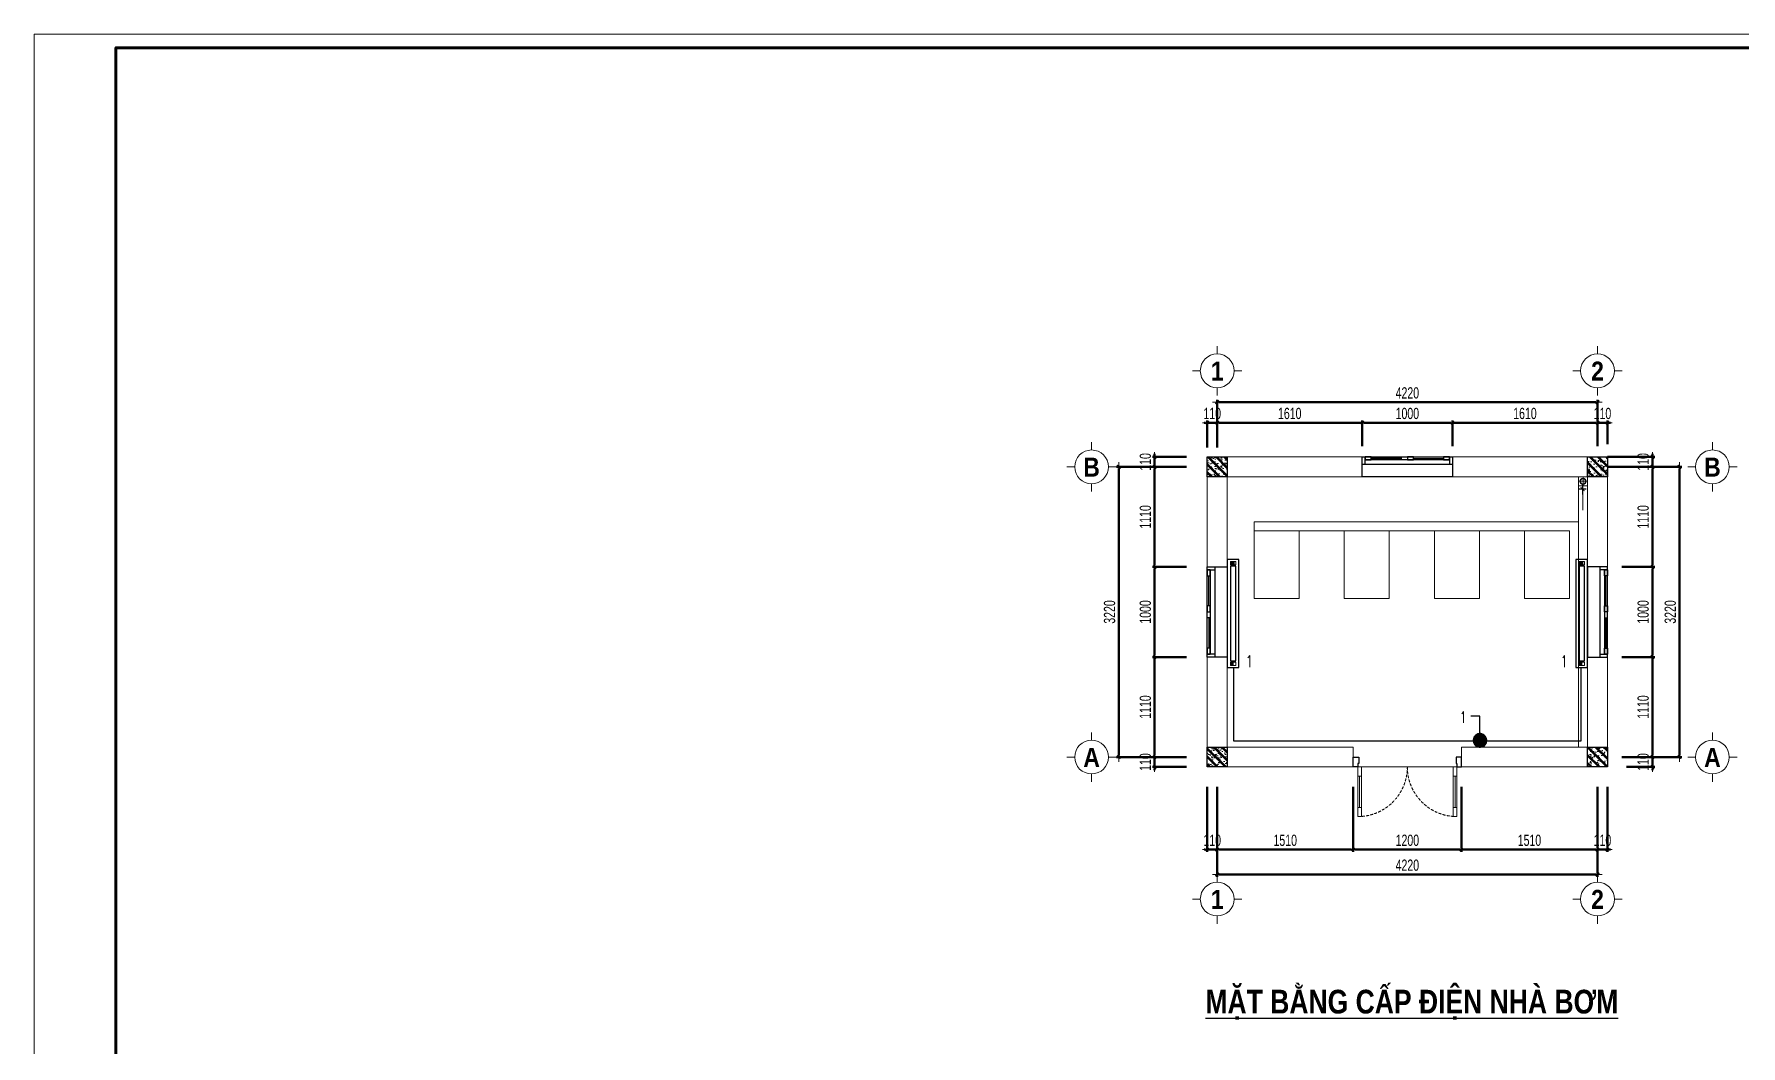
# Model space of a CAD drawing. Header units: millimetres. Extents: x 54880 to 178058, y 52937 to 130733.
# Drawn here: x 146309 to 165248, y 64162 to 75388 of the extents above; entities that cross this region are included whole.
import ezdxf
from ezdxf.enums import TextEntityAlignment as Align

# ---------------------------------------------------------------- set-up
doc = ezdxf.new("R2010")
doc.units = ezdxf.units.MM
doc.header["$LTSCALE"] = 250
doc.header["$MEASUREMENT"] = 0
doc.header["$PDMODE"] = 32
doc.linetypes.add('HIDDEN2', pattern=[0.1875, 0.125, -0.0625])
doc.layers.get('Defpoints').update_dxf_attribs({"color": 1})
for name, color, linetype in [('(KT.DIM)', 8, 'Continuous'), ('(KT.KLPHU1)', 5, 'Continuous'), ('2', 2, 'Continuous'), ('4', 2, 'Continuous'), ('DIM', 7, 'Continuous')]:
    doc.layers.add(name, color=color, linetype=linetype)
for name, color, linetype, lineweight in [('03', 252, 'Continuous', 30), ('cat1', 30, 'Continuous', 50), ('EG Text2', 7, 'Continuous', 20), ('Khungten_LCDI', 7, 'Continuous', 5), ('KICHTHUOC', 8, 'Continuous', 20), ('LC Dim', 8, 'Continuous', 18), ('LC Hatch', 252, 'Continuous', 9), ('LC ISO', 153, 'Continuous', 13), ('LC Net dam 1', 30, 'Continuous', 30), ('LC Net manh', 239, 'Continuous', 5), ('LC Net thay', 7, 'Continuous', 25), ('LC Text1', 3, 'Continuous', 20), ('LC Text2', 7, 'Continuous', 25), ('NET DIEN', 220, 'Continuous', 40), ('NETTHEP', 1, 'Continuous', 40), ('noithat', 125, 'Continuous', 9), ('thay', 9, 'Continuous', 20), ('thay1', 63, 'Continuous', 20)]:
    doc.layers.add(name, color=color, linetype=linetype, lineweight=lineweight)
doc.styles.add('HOATBIF', font='hoatbif.shx', dxfattribs={"width": 0.7})
doc.styles.add('Khungten', font='', dxfattribs={"width": 0.9, "height": 5000})
doc.styles.add('LC 1', font='')
doc.styles.add('LC 3', font='vnsimli.shx', dxfattribs={"width": 0.75})
doc.styles.add('LC3', font='', dxfattribs={"width": 0.8})
doc.styles.add('T1', font='Vnsimli.shx', dxfattribs={"width": 0.8})
doc.styles.add('Title', font='', dxfattribs={"width": 0.8})
doc.styles.get('Khungten').set_extended_font_data('.VnAvantH')
doc.styles.get('LC 1').set_extended_font_data('.VnAvantH', bold=True)
doc.styles.get('LC3').set_extended_font_data('.VnArialH', bold=True)
doc.styles.get('Title').set_extended_font_data('.VnBlackH')
doc.dimstyles.new('1-100(1-50)', dxfattribs={"dimscale": 50, "dimtxt": 2.5, "dimasz": 0.35, "dimexe": 0.5, "dimexo": 0, "dimgap": 0.8, "dimtad": 1, "dimdec": 0, "dimzin": 0, "dimdsep": 46, "dimtxsty": 'HOATBIF', "dimblk1": 'DOT', "dimblk2": 'DOT', "dimsah": 1, "dimcen": -1, "dimdle": 1, "dimclrd": 256, "dimclre": 256, "dimclrt": 4, "dimadec": 3, "dimazin": 2, "dimtfac": 0.333333, "dimtdec": 0, "dimtix": 1, "dimtmove": 2, "dimatfit": 3, "dimldrblk": 'DOT', "dimfxl": 1, "dimtvp": 0.833333, "dimtolj": 1, "dimtzin": 0, "dimarcsym": 0})
doc.dimstyles.new('D1- 50', dxfattribs={"dimscale": 50, "dimtxt": 2.5, "dimasz": 0.8, "dimexe": 0.18, "dimexo": 0, "dimgap": 1, "dimtad": 1, "dimdec": 0, "dimzin": 0, "dimdsep": 46, "dimtxsty": 'T1', "dimblk": 'LTT1', "dimcen": 100, "dimdle": 1.5, "dimclrd": 256, "dimclre": 256, "dimclrt": 7, "dimadec": 0, "dimazin": 0, "dimtfac": 1, "dimtdec": 0, "dimtix": 1, "dimtmove": 2, "dimatfit": 3, "dimldrblk": 'LTT1', "dimfxl": 1, "dimtolj": 1, "dimtzin": 0, "dimlwd": -1, "dimlwe": -1, "dimarcsym": 0})

# ---------------------------------------------------------------- blocks, each defined once
blk = doc.blocks.new('TIEUDE1')
at = {"layer": 'LC Text2', "color": 7, "style": 'LC 1'}
blk.add_attdef('TIªU§Ò', text='', height=5, dxfattribs=at).set_placement((0, 0), align=Align.BOTTOM_CENTER)
blk.add_attdef('TL', text='', height=3, dxfattribs=at).set_placement((0, -2), align=Align.TOP_CENTER)
blk = doc.blocks.new('lcdi fix A2')
at = {"layer": 'Defpoints', "lineweight": 0}
blk.add_lwpolyline([(0, -210), (0, 210), (593.94, 210), (593.94, -210)], close=True, dxfattribs=at)
at = {"layer": 'Khungten_LCDI', "color": 5, "lineweight": 60}
blk.add_lwpolyline([(16.97, -207.17), (16.97, 207.17), (591.11, 207.17), (591.11, -207.17)], close=True, dxfattribs=at)
at = {"color": 7, "style": 'Khungten', "width": 0.8}
for tag, p in [('REVISION', (580.1, -168.13)), ('NGAYHT', (580.57, -176.77))]:
    blk.add_attdef(tag, text='', height=2, dxfattribs=at).set_placement(p, align=Align.CENTER)
at = {"layer": 'LC Text1', "style": 'Title', "width": 1.485915}
for tag, p, p2 in [('TENBANVE1', (554.24, -149.53), (588.5, -149.53)), ('TENBANVE2', (554.24, -156.3), (588.5, -156.3))]:
    blk.add_attdef(tag, text='', height=2.5, dxfattribs=at).set_placement(p, p2, align=Align.FIT)
at = {"layer": 'LC Text1', "style": 'Title', "width": 0.7}
blk.add_attdef('SOBANVE', text='', height=2.5, dxfattribs=at).set_placement((580.73, -199.63), align=Align.CENTER)
blk = doc.blocks.new('*U197')
for p, q in [((-450, 1110), (-450, 1150)), ((-100, 1110), (-100, 1150)), ((-100, 1130), (-450, 1130)), ((-450, 90), (-450, 50)), ((-100, 70), (-450, 70)), ((-100, 90), (-100, 50))]:
    blk.add_line(p, q)
for points in [[(0, 1150), (0, 1110), (-550, 1110), (-550, 1150)], [(0, 50), (0, 90), (-550, 90), (-550, 50)]]:
    blk.add_lwpolyline(points, close=True)
at = {"linetype": 'HIDDEN2'}
for centre, start, end in [((0, 1150), 180, 270), ((0, 50), 90, 180)]:
    blk.add_arc(centre, 550, start, end, dxfattribs=at)
at = {"layer": '03'}
for points in [[(110, 1200), (110, 1140), (40, 1140), (40, 1150), (0, 1150), (0, 1200)], [(110, 0), (110, 60), (40, 60), (40, 50), (0, 50), (0, 0)]]:
    blk.add_lwpolyline(points, close=True, dxfattribs=at)
blk = doc.blocks.new('DOT')
at = {"layer": 'LC Dim'}
blk.add_line((-3, 0), (3, 0), dxfattribs=at)
at = {"layer": 'LC Dim', "color": 4}
blk.add_line((-1, -1), (1, 1), dxfattribs=at)
blk.add_lwpolyline([(0.5, 1), (-1, -0.5), (-0.5, -1), (1, 0.5)], close=True, dxfattribs=at)
blk = doc.blocks.new('*D419')
at = {"layer": 'Defpoints', "color": 0, "transparency": 16777216}
for p in [(149606, 69700), (149716, 69700), (149716, 69003)]:
    blk.add_point(p, dxfattribs=at)
at = {"layer": 'LC Dim', "lineweight": -2, "transparency": 16777216}
for p, q in [((149606, 69700), (149606, 68978)), ((149716, 69700), (149716, 68978)), ((149588, 69003), (149571, 69003)), ((149606, 69003), (149716, 69003)), ((149733, 69003), (149751, 69003))]:
    blk.add_line(p, q, dxfattribs=at)
at = {"layer": 'LC Dim', "lineweight": -2, "transparency": 16777216, "xscale": 17.5, "yscale": 17.5, "zscale": 17.5}
blk.add_blockref('DOT', (149606, 69003), dxfattribs=at)
at = {"layer": 'LC Dim', "lineweight": -2, "transparency": 16777216, "xscale": 17.5, "yscale": 17.5, "zscale": 17.5, "rotation": 180}
blk.add_blockref('DOT', (149716, 69003), dxfattribs=at)
at = {"layer": 'LC Dim', "color": 4, "transparency": 16777216, "insert": (149661, 69106), "char_height": 125, "attachment_point": 5, "style": 'HOATBIF'}
blk.add_mtext('\\A1;110', dxfattribs=at)
blk = doc.blocks.new('_Dot')
at = {"color": 0, "linetype": 'ByBlock', "lineweight": -2}
blk.add_line((-0.5, 0), (-1, 0), dxfattribs=at)
at = {"color": 0, "linetype": 'ByBlock', "const_width": 0.5}
blk.add_lwpolyline([(-0.25, 0, 1), (0.25, 0, 1)], format="xyb", close=True, dxfattribs=at)
blk = doc.blocks.new('*D420')
at = {"layer": 'Defpoints', "color": 0, "transparency": 16777216}
for p in [(149716, 69700), (151226, 69700), (151226, 69003)]:
    blk.add_point(p, dxfattribs=at)
at = {"layer": 'LC Dim', "lineweight": -2, "transparency": 16777216}
for p, q in [((149716, 69700), (149716, 68978)), ((151226, 69700), (151226, 68978)), ((149733, 69003), (151208, 69003))]:
    blk.add_line(p, q, dxfattribs=at)
at = {"layer": 'LC Dim', "lineweight": -2, "transparency": 16777216, "xscale": 17.5, "yscale": 17.5, "zscale": 17.5, "rotation": 180}
blk.add_blockref('DOT', (149716, 69003), dxfattribs=at)
at = {"layer": 'LC Dim', "lineweight": -2, "transparency": 16777216, "xscale": 17.5, "yscale": 17.5, "zscale": 17.5}
blk.add_blockref('DOT', (151226, 69003), dxfattribs=at)
at = {"layer": 'LC Dim', "color": 4, "transparency": 16777216, "insert": (150471, 69106), "char_height": 125, "attachment_point": 5, "style": 'HOATBIF'}
blk.add_mtext('\\A1;1510', dxfattribs=at)
blk = doc.blocks.new('*D421')
at = {"layer": 'Defpoints', "color": 0, "transparency": 16777216}
for p in [(151226, 69700), (152426, 69700), (152426, 69003)]:
    blk.add_point(p, dxfattribs=at)
at = {"layer": 'LC Dim', "lineweight": -2, "transparency": 16777216}
for p, q in [((151226, 69700), (151226, 68978)), ((152426, 69700), (152426, 68978)), ((151243, 69003), (152408, 69003))]:
    blk.add_line(p, q, dxfattribs=at)
at = {"layer": 'LC Dim', "lineweight": -2, "transparency": 16777216, "xscale": 17.5, "yscale": 17.5, "zscale": 17.5, "rotation": 180}
blk.add_blockref('DOT', (151226, 69003), dxfattribs=at)
at = {"layer": 'LC Dim', "lineweight": -2, "transparency": 16777216, "xscale": 17.5, "yscale": 17.5, "zscale": 17.5}
blk.add_blockref('DOT', (152426, 69003), dxfattribs=at)
at = {"layer": 'LC Dim', "color": 4, "transparency": 16777216, "insert": (151826, 69106), "char_height": 125, "attachment_point": 5, "style": 'HOATBIF'}
blk.add_mtext('\\A1;1200', dxfattribs=at)
blk = doc.blocks.new('*D422')
at = {"layer": 'Defpoints', "color": 0, "transparency": 16777216}
for p in [(152426, 69700), (153936, 69700), (153936, 69003)]:
    blk.add_point(p, dxfattribs=at)
at = {"layer": 'LC Dim', "lineweight": -2, "transparency": 16777216}
for p, q in [((152426, 69700), (152426, 68978)), ((153936, 69700), (153936, 68978)), ((152443, 69003), (153918, 69003))]:
    blk.add_line(p, q, dxfattribs=at)
at = {"layer": 'LC Dim', "lineweight": -2, "transparency": 16777216, "xscale": 17.5, "yscale": 17.5, "zscale": 17.5, "rotation": 180}
blk.add_blockref('DOT', (152426, 69003), dxfattribs=at)
at = {"layer": 'LC Dim', "lineweight": -2, "transparency": 16777216, "xscale": 17.5, "yscale": 17.5, "zscale": 17.5}
blk.add_blockref('DOT', (153936, 69003), dxfattribs=at)
at = {"layer": 'LC Dim', "color": 4, "transparency": 16777216, "insert": (153181, 69106), "char_height": 125, "attachment_point": 5, "style": 'HOATBIF'}
blk.add_mtext('\\A1;1510', dxfattribs=at)
blk = doc.blocks.new('*D423')
at = {"layer": 'Defpoints', "color": 0, "transparency": 16777216}
for p in [(153936, 69700), (154046, 69700), (154046, 69003)]:
    blk.add_point(p, dxfattribs=at)
at = {"layer": 'LC Dim', "lineweight": -2, "transparency": 16777216}
for p, q in [((153936, 69700), (153936, 68978)), ((154046, 69700), (154046, 68978)), ((153918, 69003), (153901, 69003)), ((153936, 69003), (154046, 69003)), ((154063, 69003), (154081, 69003))]:
    blk.add_line(p, q, dxfattribs=at)
at = {"layer": 'LC Dim', "lineweight": -2, "transparency": 16777216, "xscale": 17.5, "yscale": 17.5, "zscale": 17.5}
blk.add_blockref('DOT', (153936, 69003), dxfattribs=at)
at = {"layer": 'LC Dim', "lineweight": -2, "transparency": 16777216, "xscale": 17.5, "yscale": 17.5, "zscale": 17.5, "rotation": 180}
blk.add_blockref('DOT', (154046, 69003), dxfattribs=at)
at = {"layer": 'LC Dim', "color": 4, "transparency": 16777216, "insert": (153991, 69106), "char_height": 125, "attachment_point": 5, "style": 'HOATBIF'}
blk.add_mtext('\\A1;110', dxfattribs=at)
blk = doc.blocks.new('*D424')
at = {"layer": 'Defpoints', "color": 0, "transparency": 16777216}
for p in [(149716, 69700), (153936, 69700), (153936, 68727)]:
    blk.add_point(p, dxfattribs=at)
at = {"layer": 'LC Dim', "lineweight": -2, "transparency": 16777216}
for p, q in [((149716, 69700), (149716, 68702)), ((153936, 69700), (153936, 68702)), ((149733, 68727), (153918, 68727))]:
    blk.add_line(p, q, dxfattribs=at)
at = {"layer": 'LC Dim', "lineweight": -2, "transparency": 16777216, "xscale": 17.5, "yscale": 17.5, "zscale": 17.5, "rotation": 180}
blk.add_blockref('DOT', (149716, 68727), dxfattribs=at)
at = {"layer": 'LC Dim', "lineweight": -2, "transparency": 16777216, "xscale": 17.5, "yscale": 17.5, "zscale": 17.5}
blk.add_blockref('DOT', (153936, 68727), dxfattribs=at)
at = {"layer": 'LC Dim', "color": 4, "transparency": 16777216, "insert": (151826, 68830), "char_height": 125, "attachment_point": 5, "style": 'HOATBIF'}
blk.add_mtext('\\A1;4220', dxfattribs=at)
blk = doc.blocks.new('*D425')
at = {"layer": 'Defpoints', "color": 0, "transparency": 16777216}
for p in [(151326, 73740), (149716, 73480), (151326, 73480)]:
    blk.add_point(p, dxfattribs=at)
at = {"layer": 'LC Dim', "lineweight": -2, "transparency": 16777216}
for p, q in [((149716, 73480), (149716, 73765)), ((149733, 73740), (151308, 73740)), ((151326, 73480), (151326, 73765))]:
    blk.add_line(p, q, dxfattribs=at)
at = {"layer": 'LC Dim', "lineweight": -2, "transparency": 16777216, "xscale": 17.5, "yscale": 17.5, "zscale": 17.5, "rotation": 180}
blk.add_blockref('DOT', (149716, 73740), dxfattribs=at)
at = {"layer": 'LC Dim', "lineweight": -2, "transparency": 16777216, "xscale": 17.5, "yscale": 17.5, "zscale": 17.5}
blk.add_blockref('DOT', (151326, 73740), dxfattribs=at)
at = {"layer": 'LC Dim', "color": 4, "transparency": 16777216, "insert": (150521, 73842), "char_height": 125, "attachment_point": 5, "style": 'HOATBIF'}
blk.add_mtext('\\A1;1610', dxfattribs=at)
blk = doc.blocks.new('*D426')
at = {"layer": 'Defpoints', "color": 0, "transparency": 16777216}
for p in [(152326, 73740), (151326, 73480), (152326, 73480)]:
    blk.add_point(p, dxfattribs=at)
at = {"layer": 'LC Dim', "lineweight": -2, "transparency": 16777216}
for p, q in [((151326, 73480), (151326, 73765)), ((151343, 73740), (152308, 73740)), ((152326, 73480), (152326, 73765))]:
    blk.add_line(p, q, dxfattribs=at)
at = {"layer": 'LC Dim', "lineweight": -2, "transparency": 16777216, "xscale": 17.5, "yscale": 17.5, "zscale": 17.5, "rotation": 180}
blk.add_blockref('DOT', (151326, 73740), dxfattribs=at)
at = {"layer": 'LC Dim', "lineweight": -2, "transparency": 16777216, "xscale": 17.5, "yscale": 17.5, "zscale": 17.5}
blk.add_blockref('DOT', (152326, 73740), dxfattribs=at)
at = {"layer": 'LC Dim', "color": 4, "transparency": 16777216, "insert": (151826, 73842), "char_height": 125, "attachment_point": 5, "style": 'HOATBIF'}
blk.add_mtext('\\A1;1000', dxfattribs=at)
blk = doc.blocks.new('*D427')
at = {"layer": 'Defpoints', "color": 0, "transparency": 16777216}
for p in [(153936, 73740), (152326, 73480), (153936, 73480)]:
    blk.add_point(p, dxfattribs=at)
at = {"layer": 'LC Dim', "lineweight": -2, "transparency": 16777216}
for p, q in [((152326, 73480), (152326, 73765)), ((152343, 73740), (153918, 73740)), ((153936, 73480), (153936, 73765))]:
    blk.add_line(p, q, dxfattribs=at)
at = {"layer": 'LC Dim', "lineweight": -2, "transparency": 16777216, "xscale": 17.5, "yscale": 17.5, "zscale": 17.5, "rotation": 180}
blk.add_blockref('DOT', (152326, 73740), dxfattribs=at)
at = {"layer": 'LC Dim', "lineweight": -2, "transparency": 16777216, "xscale": 17.5, "yscale": 17.5, "zscale": 17.5}
blk.add_blockref('DOT', (153936, 73740), dxfattribs=at)
at = {"layer": 'LC Dim', "color": 4, "transparency": 16777216, "insert": (153131, 73842), "char_height": 125, "attachment_point": 5, "style": 'HOATBIF'}
blk.add_mtext('\\A1;1610', dxfattribs=at)
blk = doc.blocks.new('*D428')
at = {"layer": 'Defpoints', "color": 0, "transparency": 16777216}
for p in [(149374, 73360), (149022, 73250), (149374, 73250)]:
    blk.add_point(p, dxfattribs=at)
at = {"layer": 'LC Dim', "lineweight": -2, "transparency": 16777216}
for p, q in [((149374, 73360), (148997, 73360)), ((149022, 73378), (149022, 73395)), ((149022, 73360), (149022, 73250)), ((149374, 73250), (148997, 73250)), ((149022, 73233), (149022, 73215))]:
    blk.add_line(p, q, dxfattribs=at)
at = {"layer": 'LC Dim', "lineweight": -2, "transparency": 16777216, "xscale": 17.5, "yscale": 17.5, "zscale": 17.5}
for p, rotation in [((149022, 73360), 270), ((149022, 73250), 90)]:
    blk.add_blockref('DOT', p, dxfattribs=dict(at, rotation=rotation))
at = {"layer": 'LC Dim', "color": 4, "transparency": 16777216, "insert": (148919, 73305), "char_height": 125, "attachment_point": 5, "rotation": 90, "style": 'HOATBIF'}
blk.add_mtext('\\A1;110', dxfattribs=at)
blk = doc.blocks.new('*D429')
at = {"layer": 'Defpoints', "color": 0, "transparency": 16777216}
for p in [(149374, 73250), (149022, 72140), (149374, 72140)]:
    blk.add_point(p, dxfattribs=at)
at = {"layer": 'LC Dim', "lineweight": -2, "transparency": 16777216}
for p, q in [((149374, 73250), (148997, 73250)), ((149022, 73233), (149022, 72158)), ((149374, 72140), (148997, 72140))]:
    blk.add_line(p, q, dxfattribs=at)
at = {"layer": 'LC Dim', "lineweight": -2, "transparency": 16777216, "xscale": 17.5, "yscale": 17.5, "zscale": 17.5}
for p, rotation in [((149022, 73250), 90), ((149022, 72140), 270)]:
    blk.add_blockref('DOT', p, dxfattribs=dict(at, rotation=rotation))
at = {"layer": 'LC Dim', "color": 4, "transparency": 16777216, "insert": (148919, 72695), "char_height": 125, "attachment_point": 5, "rotation": 90, "style": 'HOATBIF'}
blk.add_mtext('\\A1;1110', dxfattribs=at)
blk = doc.blocks.new('*D430')
at = {"layer": 'Defpoints', "color": 0, "transparency": 16777216}
for p in [(149374, 72140), (149022, 71140), (149374, 71140)]:
    blk.add_point(p, dxfattribs=at)
at = {"layer": 'LC Dim', "lineweight": -2, "transparency": 16777216}
for p, q in [((149374, 72140), (148997, 72140)), ((149022, 72123), (149022, 71158)), ((149374, 71140), (148997, 71140))]:
    blk.add_line(p, q, dxfattribs=at)
at = {"layer": 'LC Dim', "lineweight": -2, "transparency": 16777216, "xscale": 17.5, "yscale": 17.5, "zscale": 17.5}
for p, rotation in [((149022, 72140), 90), ((149022, 71140), 270)]:
    blk.add_blockref('DOT', p, dxfattribs=dict(at, rotation=rotation))
at = {"layer": 'LC Dim', "color": 4, "transparency": 16777216, "insert": (148919, 71640), "char_height": 125, "attachment_point": 5, "rotation": 90, "style": 'HOATBIF'}
blk.add_mtext('\\A1;1000', dxfattribs=at)
blk = doc.blocks.new('*D431')
at = {"layer": 'Defpoints', "color": 0, "transparency": 16777216}
for p in [(149374, 71140), (149022, 70030), (149374, 70030)]:
    blk.add_point(p, dxfattribs=at)
at = {"layer": 'LC Dim', "lineweight": -2, "transparency": 16777216}
for p, q in [((149374, 71140), (148997, 71140)), ((149022, 71123), (149022, 70048)), ((149374, 70030), (148997, 70030))]:
    blk.add_line(p, q, dxfattribs=at)
at = {"layer": 'LC Dim', "lineweight": -2, "transparency": 16777216, "xscale": 17.5, "yscale": 17.5, "zscale": 17.5}
for p, rotation in [((149022, 71140), 90), ((149022, 70030), 270)]:
    blk.add_blockref('DOT', p, dxfattribs=dict(at, rotation=rotation))
at = {"layer": 'LC Dim', "color": 4, "transparency": 16777216, "insert": (148919, 70585), "char_height": 125, "attachment_point": 5, "rotation": 90, "style": 'HOATBIF'}
blk.add_mtext('\\A1;1110', dxfattribs=at)
blk = doc.blocks.new('*D432')
at = {"layer": 'Defpoints', "color": 0, "transparency": 16777216}
for p in [(149022, 69920), (149374, 70030), (149374, 69920)]:
    blk.add_point(p, dxfattribs=at)
at = {"layer": 'LC Dim', "lineweight": -2, "transparency": 16777216}
for p, q in [((149374, 70030), (148997, 70030)), ((149374, 69920), (148997, 69920)), ((149022, 70048), (149022, 70065)), ((149022, 70030), (149022, 69920)), ((149022, 69903), (149022, 69885))]:
    blk.add_line(p, q, dxfattribs=at)
at = {"layer": 'LC Dim', "lineweight": -2, "transparency": 16777216, "xscale": 17.5, "yscale": 17.5, "zscale": 17.5}
for p, rotation in [((149022, 70030), 270), ((149022, 69920), 90)]:
    blk.add_blockref('DOT', p, dxfattribs=dict(at, rotation=rotation))
at = {"layer": 'LC Dim', "color": 4, "transparency": 16777216, "insert": (148919, 69975), "char_height": 125, "attachment_point": 5, "rotation": 90, "style": 'HOATBIF'}
blk.add_mtext('\\A1;110', dxfattribs=at)
blk = doc.blocks.new('*D433')
at = {"layer": 'Defpoints', "color": 0, "transparency": 16777216}
for p in [(148624, 73250), (149374, 73250), (149374, 70030)]:
    blk.add_point(p, dxfattribs=at)
at = {"layer": 'LC Dim', "lineweight": -2, "transparency": 16777216}
for p, q in [((149374, 73250), (148599, 73250)), ((148624, 70048), (148624, 73233)), ((149374, 70030), (148599, 70030))]:
    blk.add_line(p, q, dxfattribs=at)
at = {"layer": 'LC Dim', "lineweight": -2, "transparency": 16777216, "xscale": 17.5, "yscale": 17.5, "zscale": 17.5}
for p, rotation in [((148624, 73250), 90), ((148624, 70030), 270)]:
    blk.add_blockref('DOT', p, dxfattribs=dict(at, rotation=rotation))
at = {"layer": 'LC Dim', "color": 4, "transparency": 16777216, "insert": (148522, 71640), "char_height": 125, "attachment_point": 5, "rotation": 90, "style": 'HOATBIF'}
blk.add_mtext('\\A1;3220', dxfattribs=at)
blk = doc.blocks.new('*D434')
at = {"layer": 'Defpoints', "color": 0, "transparency": 16777216}
for p in [(154206, 73250), (154206, 72140), (154546, 72140)]:
    blk.add_point(p, dxfattribs=at)
at = {"layer": 'LC Dim', "lineweight": -2, "transparency": 16777216}
for p, q in [((154206, 73250), (154571, 73250)), ((154546, 73233), (154546, 72158)), ((154206, 72140), (154571, 72140))]:
    blk.add_line(p, q, dxfattribs=at)
at = {"layer": 'LC Dim', "lineweight": -2, "transparency": 16777216, "xscale": 17.5, "yscale": 17.5, "zscale": 17.5}
for p, rotation in [((154546, 73250), 90), ((154546, 72140), 270)]:
    blk.add_blockref('DOT', p, dxfattribs=dict(at, rotation=rotation))
at = {"layer": 'LC Dim', "color": 4, "transparency": 16777216, "insert": (154443, 72695), "char_height": 125, "attachment_point": 5, "rotation": 90, "style": 'HOATBIF'}
blk.add_mtext('\\A1;1110', dxfattribs=at)
blk = doc.blocks.new('*D435')
at = {"layer": 'Defpoints', "color": 0, "transparency": 16777216}
for p in [(154206, 72140), (154206, 71140), (154546, 71140)]:
    blk.add_point(p, dxfattribs=at)
at = {"layer": 'LC Dim', "lineweight": -2, "transparency": 16777216}
for p, q in [((154206, 72140), (154571, 72140)), ((154546, 72123), (154546, 71158)), ((154206, 71140), (154571, 71140))]:
    blk.add_line(p, q, dxfattribs=at)
at = {"layer": 'LC Dim', "lineweight": -2, "transparency": 16777216, "xscale": 17.5, "yscale": 17.5, "zscale": 17.5}
for p, rotation in [((154546, 72140), 90), ((154546, 71140), 270)]:
    blk.add_blockref('DOT', p, dxfattribs=dict(at, rotation=rotation))
at = {"layer": 'LC Dim', "color": 4, "transparency": 16777216, "insert": (154443, 71640), "char_height": 125, "attachment_point": 5, "rotation": 90, "style": 'HOATBIF'}
blk.add_mtext('\\A1;1000', dxfattribs=at)
blk = doc.blocks.new('*D436')
at = {"layer": 'Defpoints', "color": 0, "transparency": 16777216}
for p in [(154206, 71140), (154206, 70030), (154546, 70030)]:
    blk.add_point(p, dxfattribs=at)
at = {"layer": 'LC Dim', "lineweight": -2, "transparency": 16777216}
for p, q in [((154206, 71140), (154571, 71140)), ((154546, 71123), (154546, 70048)), ((154206, 70030), (154571, 70030))]:
    blk.add_line(p, q, dxfattribs=at)
at = {"layer": 'LC Dim', "lineweight": -2, "transparency": 16777216, "xscale": 17.5, "yscale": 17.5, "zscale": 17.5}
for p, rotation in [((154546, 71140), 90), ((154546, 70030), 270)]:
    blk.add_blockref('DOT', p, dxfattribs=dict(at, rotation=rotation))
at = {"layer": 'LC Dim', "color": 4, "transparency": 16777216, "insert": (154443, 70585), "char_height": 125, "attachment_point": 5, "rotation": 90, "style": 'HOATBIF'}
blk.add_mtext('\\A1;1110', dxfattribs=at)
blk = doc.blocks.new('TTRUC')
at = {"layer": 'LC ISO'}
for p, q in [((0, 6.95), (0, 10.13)), ((-6.95, 0), (-10.13, 0)), ((6.95, 0), (10.13, 0)), ((0, -6.95), (0, -10.13))]:
    blk.add_line(p, q, dxfattribs=at)
at = {"layer": 'LC Net manh'}
blk.add_circle((0, 0), 6.95, dxfattribs=at)
blk = doc.blocks.new('*D483')
at = {"layer": 'Defpoints', "color": 0, "transparency": 16777216}
for p in [(153936, 73968), (149716, 73518), (153936, 73518)]:
    blk.add_point(p, dxfattribs=at)
at = {"layer": 'LC Dim', "lineweight": -2, "transparency": 16777216}
for p, q in [((149716, 73518), (149716, 73993)), ((149733, 73968), (153918, 73968)), ((153936, 73518), (153936, 73993))]:
    blk.add_line(p, q, dxfattribs=at)
at = {"layer": 'LC Dim', "lineweight": -2, "transparency": 16777216, "xscale": 17.5, "yscale": 17.5, "zscale": 17.5, "rotation": 180}
blk.add_blockref('DOT', (149716, 73968), dxfattribs=at)
at = {"layer": 'LC Dim', "lineweight": -2, "transparency": 16777216, "xscale": 17.5, "yscale": 17.5, "zscale": 17.5}
blk.add_blockref('DOT', (153936, 73968), dxfattribs=at)
at = {"layer": 'LC Dim', "color": 4, "transparency": 16777216, "insert": (151826, 74070), "char_height": 125, "attachment_point": 5, "style": 'HOATBIF'}
blk.add_mtext('\\A1;4220', dxfattribs=at)
blk = doc.blocks.new('*D484')
at = {"layer": 'Defpoints', "color": 0, "transparency": 16777216}
for p in [(154206, 73250), (154206, 70030), (154846, 70030)]:
    blk.add_point(p, dxfattribs=at)
at = {"layer": 'LC Dim', "lineweight": -2, "transparency": 16777216}
for p, q in [((154206, 73250), (154871, 73250)), ((154846, 73233), (154846, 70048)), ((154206, 70030), (154871, 70030))]:
    blk.add_line(p, q, dxfattribs=at)
at = {"layer": 'LC Dim', "lineweight": -2, "transparency": 16777216, "xscale": 17.5, "yscale": 17.5, "zscale": 17.5}
for p, rotation in [((154846, 73250), 90), ((154846, 70030), 270)]:
    blk.add_blockref('DOT', p, dxfattribs=dict(at, rotation=rotation))
at = {"layer": 'LC Dim', "color": 4, "transparency": 16777216, "insert": (154744, 71640), "char_height": 125, "attachment_point": 5, "rotation": 90, "style": 'HOATBIF'}
blk.add_mtext('\\A1;3220', dxfattribs=at)
blk = doc.blocks.new('*D485')
at = {"layer": 'Defpoints', "color": 0, "transparency": 16777216}
for p in [(154046, 73360), (154546, 73360), (154046, 73250)]:
    blk.add_point(p, dxfattribs=at)
at = {"layer": 'LC Dim', "lineweight": -2, "transparency": 16777216}
for p, q in [((154046, 73360), (154571, 73360)), ((154546, 73378), (154546, 73395)), ((154546, 73250), (154546, 73360)), ((154046, 73250), (154571, 73250)), ((154546, 73233), (154546, 73215))]:
    blk.add_line(p, q, dxfattribs=at)
at = {"layer": 'LC Dim', "lineweight": -2, "transparency": 16777216, "xscale": 17.5, "yscale": 17.5, "zscale": 17.5}
for p, rotation in [((154546, 73360), 270), ((154546, 73250), 90)]:
    blk.add_blockref('DOT', p, dxfattribs=dict(at, rotation=rotation))
at = {"layer": 'LC Dim', "color": 4, "transparency": 16777216, "insert": (154443, 73305), "char_height": 125, "attachment_point": 5, "rotation": 90, "style": 'HOATBIF'}
blk.add_mtext('\\A1;110', dxfattribs=at)
blk = doc.blocks.new('*D486')
at = {"layer": 'Defpoints', "color": 0, "transparency": 16777216}
for p in [(154259, 70030), (154259, 69920), (154546, 69920)]:
    blk.add_point(p, dxfattribs=at)
at = {"layer": 'LC Dim', "lineweight": -2, "transparency": 16777216}
for p, q in [((154259, 70030), (154571, 70030)), ((154259, 69920), (154571, 69920)), ((154546, 70048), (154546, 70065)), ((154546, 70030), (154546, 69920)), ((154546, 69903), (154546, 69885))]:
    blk.add_line(p, q, dxfattribs=at)
at = {"layer": 'LC Dim', "lineweight": -2, "transparency": 16777216, "xscale": 17.5, "yscale": 17.5, "zscale": 17.5}
for p, rotation in [((154546, 70030), 270), ((154546, 69920), 90)]:
    blk.add_blockref('DOT', p, dxfattribs=dict(at, rotation=rotation))
at = {"layer": 'LC Dim', "color": 4, "transparency": 16777216, "insert": (154443, 69975), "char_height": 125, "attachment_point": 5, "rotation": 90, "style": 'HOATBIF'}
blk.add_mtext('\\A1;110', dxfattribs=at)
blk = doc.blocks.new('*D487')
at = {"layer": 'Defpoints', "color": 0, "transparency": 16777216}
for p in [(149606, 73740), (149606, 73465), (149716, 73465)]:
    blk.add_point(p, dxfattribs=at)
at = {"layer": 'LC Dim', "lineweight": -2, "transparency": 16777216}
for p, q in [((149588, 73740), (149571, 73740)), ((149606, 73465), (149606, 73765)), ((149716, 73740), (149606, 73740)), ((149716, 73465), (149716, 73765)), ((149733, 73740), (149751, 73740))]:
    blk.add_line(p, q, dxfattribs=at)
at = {"layer": 'LC Dim', "lineweight": -2, "transparency": 16777216, "xscale": 17.5, "yscale": 17.5, "zscale": 17.5}
blk.add_blockref('DOT', (149606, 73740), dxfattribs=at)
at = {"layer": 'LC Dim', "lineweight": -2, "transparency": 16777216, "xscale": 17.5, "yscale": 17.5, "zscale": 17.5, "rotation": 180}
blk.add_blockref('DOT', (149716, 73740), dxfattribs=at)
at = {"layer": 'LC Dim', "color": 4, "transparency": 16777216, "insert": (149661, 73842), "char_height": 125, "attachment_point": 5, "style": 'HOATBIF'}
blk.add_mtext('\\A1;110', dxfattribs=at)
blk = doc.blocks.new('*D488')
at = {"layer": 'Defpoints', "color": 0, "transparency": 16777216}
for p in [(154046, 73740), (153936, 73501), (154046, 73501)]:
    blk.add_point(p, dxfattribs=at)
at = {"layer": 'LC Dim', "lineweight": -2, "transparency": 16777216}
for p, q in [((153918, 73740), (153901, 73740)), ((153936, 73501), (153936, 73765)), ((153936, 73740), (154046, 73740)), ((154046, 73501), (154046, 73765)), ((154063, 73740), (154081, 73740))]:
    blk.add_line(p, q, dxfattribs=at)
at = {"layer": 'LC Dim', "lineweight": -2, "transparency": 16777216, "xscale": 17.5, "yscale": 17.5, "zscale": 17.5}
blk.add_blockref('DOT', (153936, 73740), dxfattribs=at)
at = {"layer": 'LC Dim', "lineweight": -2, "transparency": 16777216, "xscale": 17.5, "yscale": 17.5, "zscale": 17.5, "rotation": 180}
blk.add_blockref('DOT', (154046, 73740), dxfattribs=at)
at = {"layer": 'LC Dim', "color": 4, "transparency": 16777216, "insert": (153991, 73842), "char_height": 125, "attachment_point": 5, "style": 'HOATBIF'}
blk.add_mtext('\\A1;110', dxfattribs=at)
blk = doc.blocks.new('A$C244B5B27')
at = {"layer": 'LC Hatch'}
h = blk.add_hatch(dxfattribs=at)
h.set_pattern_fill('CHAU-01', color=256, scale=15, pattern_type=2)
h.set_pattern_definition([(50, (-1043319.22, 434015.82), (107.5890274, -9.41282), [11.25, -123.75]), (355, (-1043319.22, 434015.82), (-20.8127, 112.82882), [9, -99]), (100.4514, (-1043310.25, 434015.04), (86.776407, 103.415931), [9.561029, -105.171317]), (46.1842, (-1043319.22, 434045.82), (160.086157, -24.827852), [16.875, -185.625]), (96.6356, (-1043305.88, 434043.75), (140.199406, 146.11768), [14.341543, -157.75695]), (351.1842, (-1043319.22, 434045.82), (140.199292, 146.11779), [13.5, -148.5]), (21, (-1043304.22, 434038.32), (89.536058, -60.3928336), [11.25, -123.75]), (326, (-1043304.22, 434038.32), (36.4973, 108.772507), [9, -99]), (71.4514, (-1043296.76, 434033.29), (126.033394, 48.3795745), [9.561029, -105.171317]), (37.5, (-1043319.22, 434015.823), (1.8239783, 49.9340781), [0, -97.8, 0, -100.5, 0, -99.375]), (7.5, (-1043319.22, 434015.82), (39.4604306, 59.1617568), [0, -57.3, 0, -95.55, 0, -37.875]), (327.5, (-1043352.67, 434015.823), (80.0733654, -3.3832308), [0, -37.5, 0, -117, 0, -155.25]), (317.5, (-1043367.67, 434015.82), (87.4779254, 15.0157473), [0, -48.75, 0, -77.7, 0, -110.25]), (45, (-1043319.22, 434015.82), (-45.0780573, 45.0780573), []), (45, (-1043319.22, 434034.2), (-45.0780573, 45.0780573), [])])
h.paths.add_polyline_path([(110, 110), (-110, 110), (-110, -110), (110, -110)])
at = {"layer": 'LC Net dam 1'}
blk.add_lwpolyline([(-110, -110), (110, -110), (110, 110), (-110, 110)], close=True, dxfattribs=at)
blk = doc.blocks.new('LTT1')
at = {"layer": '(KT.DIM)'}
for p, q in [((-1.5, 0), (1.5, 0)), ((0, -1), (0, 1))]:
    blk.add_line(p, q, dxfattribs=at)
at = {"layer": '(KT.DIM)', "color": 8, "const_width": 0.25}
blk.add_lwpolyline([(-0.53, -0.53), (0.53, 0.53)], dxfattribs=at)
blk = doc.blocks.new('A$C6A1D4E6D')
at = {"layer": 'KICHTHUOC'}
for p, q in [((0, 50), (100, 50)), ((50, 100), (50, 0))]:
    blk.add_line(p, q, dxfattribs=at)
blk.add_lwpolyline([(0, 0), (100, 0), (100, 100), (0, 100)], close=True, dxfattribs=at)
for radius in [35, 29.3]:
    blk.add_circle((50, 50), radius, dxfattribs=at)
blk = doc.blocks.new('DEN TUYP LED DON 1.2M')
at = {"layer": 'NETTHEP', "linetype": 'ByBlock'}
for points in [[(-45, 931), (-75, 931), (-75, 903), (-45, 903)], [(-75, 19), (-75, 47), (-45, 47), (-45, 19)]]:
    blk.add_hatch(color=256, dxfattribs=at).paths.add_polyline_path(points)
at = {"layer": 'DIM', "linetype": 'ByBlock'}
blk.add_lwpolyline([(0, 0), (0, 950), (-103, 950), (-103, 0)], close=True, dxfattribs=at)
at = {"layer": 'LC Net thay', "color": 2, "linetype": 'ByBlock'}
for p, q in [((-75, 892), (-75, 60)), ((-28, 892), (-75, 892)), ((-28, 60), (-28, 892)), ((-75, 60), (-28, 60))]:
    blk.add_line(p, q, dxfattribs=at)
at = {"layer": 'NETTHEP', "linetype": 'ByBlock'}
blk.add_line((-45, 903), (-45, 931), dxfattribs=at)
at = {"layer": 'noithat', "linetype": 'ByBlock'}
for p, q in [((-75, 931), (-28, 931)), ((-75, 903), (-75, 931)), ((-28, 903), (-75, 903)), ((-28, 931), (-28, 903)), ((-75, 47), (-75, 19)), ((-28, 47), (-75, 47)), ((-75, 19), (-28, 19)), ((-28, 19), (-28, 47))]:
    blk.add_line(p, q, dxfattribs=at)
blk = doc.blocks.new('Lcdi congtac1')
at = {"layer": '2'}
blk.add_hatch(color=2, dxfattribs=at).paths.add_polyline_path([(169, 68, -1), (294, 107, -1)])
at = {"layer": '2', "color": 2}
for p, q in [((178, 87), (0, 87)), ((0, 87), (0, 0))]:
    blk.add_line(p, q, dxfattribs=at)
for start, end in [(17.1208, 197.1208), (197.1208, 17.1208)]:
    blk.add_arc((232, 87), 65.5, start, end, dxfattribs=at)
blk = doc.blocks.new('mb313')
at = {"layer": '(KT.KLPHU1)'}
for p, q in [((152292.6, 73326.7), (151359.3, 73326.7)), ((151759.3, 73343.3), (151426, 73343.3)), ((151892.6, 73343.3), (152226, 73343.3)), ((149622.6, 71706.7), (149622.6, 72040)), ((149639.3, 72106.7), (149639.3, 71173.3)), ((154012.6, 72106.7), (154012.6, 71173.3)), ((154029.3, 71706.7), (154029.3, 72040)), ((149622.6, 71573.3), (149622.6, 71240)), ((154029.3, 71573.3), (154029.3, 71240))]:
    blk.add_line(p, q, dxfattribs=at)
at = {"layer": '(KT.KLPHU1)', "elevation": 0}
for points in [[(151326, 73276.7), (151326, 73360), (152326, 73360), (152326, 73276.7)], [(151326, 73140), (151326, 73360), (152326, 73360), (152326, 73140)], [(151359.3, 73360), (151359.3, 73326.7), (151426, 73326.7), (151426, 73360)], [(151359.3, 73276.7), (151359.3, 73360), (152292.6, 73360), (152292.6, 73276.7)], [(151826, 73360), (151826, 73326.7), (151759.3, 73326.7), (151759.3, 73360)], [(151826, 73360), (151826, 73326.7), (151892.6, 73326.7), (151892.6, 73360)], [(152226, 73360), (152226, 73326.7), (152292.6, 73326.7), (152292.6, 73360)], [(149689.3, 71140), (149606, 71140), (149606, 72140), (149689.3, 72140)], [(149826, 71140), (149606, 71140), (149606, 72140), (149826, 72140)], [(149606, 72040), (149639.3, 72040), (149639.3, 72106.7), (149606, 72106.7)], [(149689.3, 71173.3), (149606, 71173.3), (149606, 72106.7), (149689.3, 72106.7)], [(153826, 71140), (154046, 71140), (154046, 72140), (153826, 72140)], [(153962.6, 71140), (154046, 71140), (154046, 72140), (153962.6, 72140)], [(153962.6, 71173.3), (154046, 71173.3), (154046, 72106.7), (153962.6, 72106.7)], [(154046, 72040), (154012.6, 72040), (154012.6, 72106.7), (154046, 72106.7)], [(149606, 71640), (149639.3, 71640), (149639.3, 71706.7), (149606, 71706.7)], [(149606, 71640), (149639.3, 71640), (149639.3, 71573.3), (149606, 71573.3)], [(154046, 71640), (154012.6, 71640), (154012.6, 71706.7), (154046, 71706.7)], [(154046, 71640), (154012.6, 71640), (154012.6, 71573.3), (154046, 71573.3)], [(149606, 71173.3), (149639.3, 71173.3), (149639.3, 71240), (149606, 71240)], [(154046, 71173.3), (154012.6, 71173.3), (154012.6, 71240), (154046, 71240)]]:
    blk.add_lwpolyline(points, close=True, dxfattribs=at)
at = {"layer": 'LC Net manh'}
for p, q in [((151326, 73140), (151326, 73360)), ((152326, 73140), (152326, 73360)), ((149826, 72140), (149606, 72140)), ((153826, 72140), (154046, 72140)), ((149826, 71140), (149606, 71140)), ((153826, 71140), (154046, 71140)), ((151226, 69920), (151226, 70140)), ((152426, 69920), (152426, 70140))]:
    blk.add_line(p, q, dxfattribs=at)
at = {"layer": 'LC Net manh', "color": 4, "ltscale": 2}
blk.add_line((151326, 73360), (151326, 73140), dxfattribs=at)
at = {"layer": 'LC Net manh', "color": 4, "elevation": 0}
for points in [[(151326, 73360), (149606, 73360), (149606, 72140)], [(154046, 72140), (154046, 73360), (152326, 73360)], [(151326, 73140), (149826, 73140), (149826, 72140)], [(153826, 72140), (153826, 73140), (152326, 73140)], [(149606, 71140), (149606, 69920), (151226, 69920)], [(149826, 71140), (149826, 70140), (151226, 70140)], [(152426, 70140), (153826, 70140), (153826, 71140)], [(152426, 69920), (154046, 69920), (154046, 71140)]]:
    blk.add_lwpolyline(points, dxfattribs=at)
at = {"layer": 'thay'}
for p, q in [((152126, 72540), (150626, 72540)), ((153126, 72540), (152626, 72540)), ((153726, 72640), (153726, 70139.5))]:
    blk.add_line(p, q, dxfattribs=at)
blk.add_lwpolyline([(150126, 72540), (150126, 72640), (153726, 72640), (153726, 73140)], dxfattribs=at)
for points in [[(150626, 71790), (150626, 72540), (150126, 72540), (150126, 71790)], [(151626, 71790), (151626, 72540), (151126, 72540), (151126, 71790)], [(152626, 71790), (152626, 72540), (152126, 72540), (152126, 71790)], [(153626, 71790), (153626, 72540), (153126, 72540), (153126, 71790)]]:
    blk.add_lwpolyline(points, close=True, dxfattribs=at)
at = {"layer": 'thay1', "ltscale": 2}
for p, q in [((151326, 73360), (152326, 73360)), ((151326, 73140), (152326, 73140)), ((149606, 71140), (149606, 72140)), ((149606, 71140), (149606, 72140)), ((149826, 71140), (149826, 72140)), ((153826, 71140), (153826, 72140)), ((154046, 71140), (154046, 72140)), ((151226, 69920), (152426, 69920))]:
    blk.add_line(p, q, dxfattribs=at)
at = {"layer": 'cat1', "xscale": -1, "rotation": 180}
for p in [(149716, 73250), (153936, 73250), (149716, 70030), (153936, 70030)]:
    blk.add_blockref('A$C244B5B27', p, dxfattribs=at)
at = {"layer": 'KICHTHUOC', "xscale": -1, "rotation": 359.9999999999857}
blk.add_blockref('A$C6A1D4E6D', (153826, 73040), dxfattribs=at)
at = {"layer": 'LC ISO', "xscale": 26.93692599504913, "yscale": 26.93692599504913, "zscale": 26.93692599504913}
for p in [(149716, 74315.7), (153936, 74315.7), (148322.1, 73250), (155211.5, 73250), (148322.1, 70030), (155211.5, 70030), (149716, 68454.1), (153936, 68454.1)]:
    blk.add_blockref('TTRUC', p, dxfattribs=at)
at = {"layer": 'LC ISO', "ltscale": 2, "rotation": 90.00000000000001}
blk.add_blockref('*U197', (152426, 69920), dxfattribs=at)
at = {"layer": 'LC Text1', "ltscale": 0.2, "style": 'LC 1', "width": 0.9}
for s, p in [('1', (149716, 74144.1)), ('2', (153936, 74144.1)), ('b', (148322.1, 73078.4)), ('b', (155211.5, 73078.4)), ('a', (148322.1, 69858.4)), ('a', (155211.5, 69858.4)), ('2', (153936, 68282.5)), ('1', (149716, 68282.5))]:
    blk.add_text(s, height=210.9, dxfattribs=at).set_placement(p, align=Align.BOTTOM_CENTER)
at = {"layer": 'LC Dim'}
for base, p1, p2, picture, middle in [((153936, 73967.6), (149716, 73517.6), (153936, 73517.6), '*D483', (151826, 74070.1)), ((149606, 73739.5), (149716, 73464.5), (149606, 73464.5), '*D487', (149661, 73842)), ((151326, 73739.5), (149716, 73480.2), (151326, 73480.2), '*D425', (150521, 73842)), ((152326, 73739.5), (151326, 73480.2), (152326, 73480.2), '*D426', (151826, 73842)), ((153936, 73739.5), (152326, 73480.2), (153936, 73480.2), '*D427', (153131, 73842)), ((154046, 73739.5), (153936, 73501.3), (154046, 73501.3), '*D488', (153991, 73842)), ((149716, 69003), (149606, 69699.5), (149716, 69699.5), '*D419', (149661, 69105.5)), ((151226, 69003), (149716, 69699.5), (151226, 69699.5), '*D420', (150471, 69105.5)), ((153936, 68727), (149716, 69699.5), (153936, 69699.5), '*D424', (151826, 68829.5)), ((152426, 69003), (151226, 69699.5), (152426, 69699.5), '*D421', (151826, 69105.5)), ((153936, 69003), (152426, 69699.5), (153936, 69699.5), '*D422', (153181, 69105.5)), ((154046, 69003), (153936, 69699.5), (154046, 69699.5), '*D423', (153991, 69105.5))]:
    dim = blk.add_linear_dim(base=base, p1=p1, p2=p2, dimstyle='1-100(1-50)', dxfattribs=at)
    dim.commit()
    dim.dimension.update_dxf_attribs({"geometry": picture, "text_midpoint": middle})
for base, p1, p2, picture, middle in [((148624.5, 73250), (149373.9, 70030), (149373.9, 73250), '*D433', (148522, 71640)), ((149022, 73250), (149373.9, 73360), (149373.9, 73250), '*D428', (148919.5, 73305)), ((149022, 72140), (149373.9, 73250), (149373.9, 72140), '*D429', (148919.5, 72695)), ((154546, 73360), (154046, 73250), (154046, 73360), '*D485', (154443.5, 73305)), ((154546, 72140), (154205.9, 73250), (154205.9, 72140), '*D434', (154443.5, 72695)), ((154846.2, 70030), (154205.9, 73250), (154205.9, 70030), '*D484', (154743.7, 71640)), ((149022, 71140), (149373.9, 72140), (149373.9, 71140), '*D430', (148919.5, 71640)), ((154546, 71140), (154205.9, 72140), (154205.9, 71140), '*D435', (154443.5, 71640)), ((149022, 70030), (149373.9, 71140), (149373.9, 70030), '*D431', (148919.5, 70585)), ((154546, 70030), (154205.9, 71140), (154205.9, 70030), '*D436', (154443.5, 70585)), ((149022, 69920), (149373.9, 70030), (149373.9, 69920), '*D432', (148919.5, 69975)), ((154546, 69920), (154259.3, 70030), (154259.3, 69920), '*D486', (154443.5, 69975))]:
    dim = blk.add_linear_dim(base=base, p1=p1, p2=p2, angle=90, dimstyle='1-100(1-50)', dxfattribs=at)
    dim.commit()
    dim.dimension.update_dxf_attribs({"geometry": picture, "text_midpoint": middle})
at = {"layer": 'KICHTHUOC'}
blk.add_leader([(153771.5, 73003.6), (153771.5, 72771.2)], dimstyle='D1- 50', dxfattribs=at)

msp = doc.modelspace()

# ---------------------------------------------------------------- linework, layer by layer
at = {"layer": 'LC Net dam 1', "color": 6, "ltscale": 2, "elevation": 0}
msp.add_lwpolyline([(159617, 68359.5), (159617, 67546.5), (163477, 67546.5), (163477, 68359.5)], dxfattribs=at)

# ---------------------------------------------------------------- block references
at = {"layer": '4', "xscale": 1.153154299233549, "yscale": 1.153154299233549, "zscale": 1.153154299233549, "rotation": 270}
msp.add_blockref('Lcdi congtac1', (162252.8, 67819.1), dxfattribs=at)
at = {"layer": 'cat1'}
msp.add_blockref('mb313', (9721, -2663.5), dxfattribs=at)
at = {"layer": 'EG Text2', "xscale": 53.45454206918703, "yscale": 53.45454206918703, "zscale": 53.45454206918703}
msp.add_blockref('lcdi fix A2', (146309.1, 64162.4, 0), dxfattribs=at)
at = {"layer": 'LC Text2'}
ref = msp.add_blockref('TIEUDE1', (161596.9, 64442.5), dxfattribs=dict(at, xscale=53.45454406838512, yscale=53.45454406838512, zscale=53.45454406838512))
ref.add_attrib('TIªU§Ò', '%%UmÆt b»ng cÊp ®iÖn nhµ b¬m', dxfattribs={"color": 7, "height": 263.232, "style": 'LC3', "width": 0.8}).set_placement((161596.9, 64442.5), align=Align.BOTTOM_CENTER)
at = {"layer": 'NET DIEN', "xscale": 1.263157894718461, "yscale": 1.263157894718461, "zscale": 1.263157894718461}
for p in [(159677.6, 68359.5), (163547, 68359.5)]:
    msp.add_blockref('DEN TUYP LED DON 1.2M', p, dxfattribs=at)

# ---------------------------------------------------------------- texts
at = {"layer": 'LC Text1', "color": 3, "style": 'LC 3', "width": 0.75}
for p in [(159752.8, 68365.8), (163246.6, 68365.8), (162126.5, 67745.1)]:
    msp.add_text('1', height=127, dxfattribs=at).set_placement(p)

doc.saveas('drawing.dxf')
